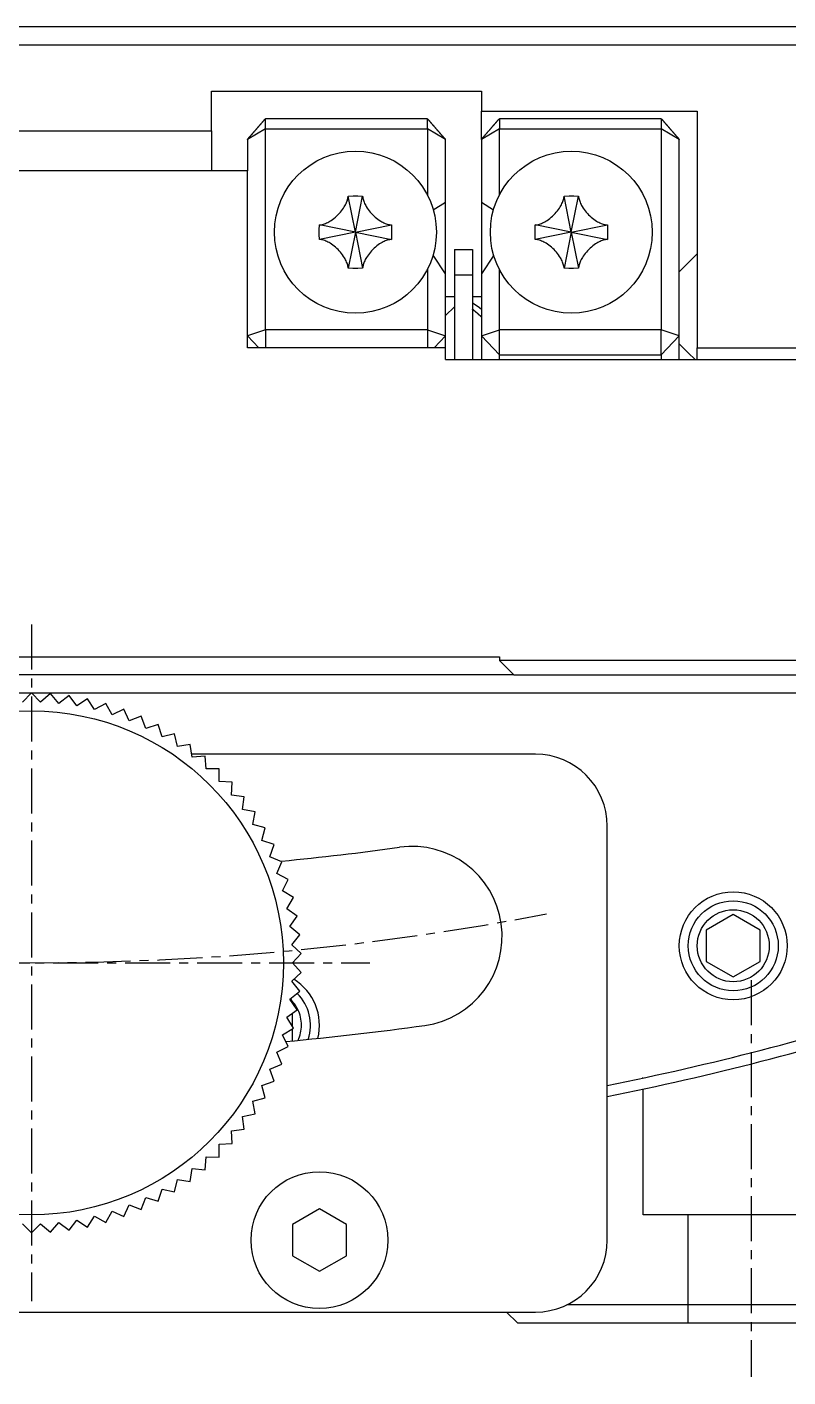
# Model space of a CAD drawing. Extents: x 52 to 451, y 54 to 360.
# Drawn here: x 217.11 to 238.26, y 80.66 to 118.16 of the extents above; entities that cross this region are included whole.
import ezdxf

# ---------------------------------------------------------------- set-up
doc = ezdxf.new("R2010")
doc.units = 0
doc.linetypes.add('CENTER', pattern=[2, 1.25, -0.25, 0.25, -0.25])
doc.layers.get('0').update_dxf_attribs({"linetype": 'CONTINUOUS'})
doc.layers.add('CENTER', color=1, linetype='CENTER')

msp = doc.modelspace()

# ---------------------------------------------------------------- linework, layer by layer
at = {"color": 7, "linetype": 'CONTINUOUS'}
for p, q in [((241.53, 118.161), (192.944, 118.161)), ((192.737, 117.661), (241.737, 117.661)), ((222.237, 116.38), (229.737, 116.38)), ((222.237, 115.272), (222.237, 116.38)), ((229.737, 116.38), (229.737, 115.825)), ((228.237, 115.613), (223.737, 115.613)), ((223.737, 115.328), (223.737, 115.613)), ((228.237, 115.328), (228.237, 115.613)), ((229.737, 115.825), (235.737, 115.825)), ((229.737, 115.038), (229.737, 115.825)), ((234.737, 115.613), (230.237, 115.613)), ((230.237, 115.613), (230.237, 115.328)), ((234.737, 115.613), (234.737, 115.328)), ((235.737, 115.825), (235.737, 109.246)), ((212.237, 115.272), (222.237, 115.272)), ((222.237, 115.272), (222.237, 114.161)), ((223.737, 115.328), (223.237, 115.038)), ((223.737, 115.328), (228.237, 115.328)), ((223.737, 109.748), (223.737, 115.328)), ((228.237, 115.328), (228.237, 113.492)), ((228.737, 115.038), (228.237, 115.328)), ((230.237, 115.328), (229.737, 115.038)), ((230.237, 115.328), (234.737, 115.328)), ((230.237, 113.492), (230.237, 115.328)), ((234.737, 115.328), (234.737, 109.748)), ((235.237, 115.038), (234.737, 115.328)), ((223.237, 115.038), (223.237, 114.161)), ((228.737, 113.297), (228.737, 115.038)), ((229.737, 115.038), (229.737, 113.297)), ((235.237, 109.578), (235.237, 115.038)), ((223.237, 114.161), (211.237, 114.161)), ((223.237, 109.246), (223.237, 114.161)), ((225.978, 113.254), (225.992, 113.286)), ((225.992, 113.286), (226.003, 113.314)), ((226.003, 113.314), (226.013, 113.343)), ((226.013, 113.343), (226.021, 113.372)), ((226.021, 113.372), (226.027, 113.394)), ((226.027, 113.394), (226.031, 113.417)), ((226.031, 113.417), (226.034, 113.44)), ((226.034, 113.44), (226.037, 113.462)), ((226.037, 113.462), (226.174, 113.467)), ((226.237, 112.461), (226.037, 113.462)), ((226.174, 113.467), (226.306, 113.467)), ((226.237, 112.461), (226.437, 113.462)), ((226.306, 113.467), (226.437, 113.462)), ((226.437, 113.462), (226.44, 113.433)), ((226.44, 113.433), (226.445, 113.405)), ((226.445, 113.405), (226.452, 113.376)), ((226.452, 113.376), (226.46, 113.348)), ((226.46, 113.348), (226.469, 113.319)), ((226.469, 113.319), (226.48, 113.292)), ((226.48, 113.292), (226.493, 113.261)), ((226.493, 113.261), (226.508, 113.231)), ((228.4, 113.079), (228.737, 113.297)), ((228.737, 111.3), (228.737, 113.297)), ((229.737, 113.297), (230.074, 113.079)), ((229.737, 113.297), (229.737, 111.3)), ((231.978, 113.254), (231.992, 113.286)), ((231.992, 113.286), (232.003, 113.314)), ((232.003, 113.314), (232.013, 113.343)), ((232.013, 113.343), (232.021, 113.372)), ((232.021, 113.372), (232.027, 113.394)), ((232.027, 113.394), (232.031, 113.417)), ((232.031, 113.417), (232.034, 113.44)), ((232.034, 113.44), (232.037, 113.462)), ((232.037, 113.462), (232.174, 113.467)), ((232.237, 112.461), (232.037, 113.462)), ((232.174, 113.467), (232.306, 113.467)), ((232.237, 112.461), (232.437, 113.462)), ((232.306, 113.467), (232.437, 113.462)), ((232.437, 113.462), (232.44, 113.433)), ((232.44, 113.433), (232.445, 113.405)), ((232.445, 113.405), (232.452, 113.376)), ((232.452, 113.376), (232.46, 113.348)), ((232.46, 113.348), (232.469, 113.319)), ((232.469, 113.319), (232.48, 113.292)), ((232.48, 113.292), (232.493, 113.261)), ((232.493, 113.261), (232.508, 113.231)), ((225.68, 112.875), (225.716, 112.908)), ((225.716, 112.908), (225.752, 112.942)), ((225.752, 112.942), (225.786, 112.977)), ((225.786, 112.977), (225.819, 113.013)), ((225.819, 113.013), (225.85, 113.051)), ((225.85, 113.051), (225.878, 113.087)), ((225.878, 113.087), (225.904, 113.125)), ((225.904, 113.125), (225.929, 113.163)), ((225.929, 113.163), (225.946, 113.193)), ((225.946, 113.193), (225.963, 113.223)), ((225.963, 113.223), (225.978, 113.254)), ((226.508, 113.231), (226.524, 113.201)), ((226.524, 113.201), (226.54, 113.171)), ((226.54, 113.171), (226.565, 113.132)), ((226.565, 113.132), (226.592, 113.093)), ((226.592, 113.093), (226.62, 113.056)), ((226.62, 113.056), (226.651, 113.018)), ((226.651, 113.018), (226.684, 112.982)), ((226.684, 112.982), (226.718, 112.946)), ((226.718, 112.946), (226.753, 112.912)), ((226.753, 112.912), (226.79, 112.879)), ((231.68, 112.875), (231.716, 112.908)), ((231.716, 112.908), (231.752, 112.942)), ((231.752, 112.942), (231.786, 112.977)), ((231.786, 112.977), (231.819, 113.013)), ((231.819, 113.013), (231.85, 113.051)), ((231.85, 113.051), (231.878, 113.087)), ((231.878, 113.087), (231.904, 113.125)), ((231.904, 113.125), (231.929, 113.163)), ((231.929, 113.163), (231.946, 113.193)), ((231.946, 113.193), (231.963, 113.223)), ((231.963, 113.223), (231.978, 113.254)), ((232.508, 113.231), (232.524, 113.201)), ((232.524, 113.201), (232.54, 113.171)), ((232.54, 113.171), (232.565, 113.132)), ((232.565, 113.132), (232.592, 113.093)), ((232.592, 113.093), (232.62, 113.056)), ((232.62, 113.056), (232.651, 113.018)), ((232.651, 113.018), (232.684, 112.982)), ((232.684, 112.982), (232.718, 112.946)), ((232.718, 112.946), (232.753, 112.912)), ((232.753, 112.912), (232.79, 112.879)), ((225.231, 112.529), (225.236, 112.661)), ((225.231, 112.398), (225.231, 112.529)), ((225.236, 112.661), (225.264, 112.664)), ((226.237, 112.461), (225.236, 112.661)), ((225.264, 112.664), (225.293, 112.669)), ((225.293, 112.669), (225.322, 112.676)), ((225.322, 112.676), (225.35, 112.684)), ((225.35, 112.684), (225.378, 112.693)), ((225.378, 112.693), (225.406, 112.704)), ((225.406, 112.704), (225.437, 112.717)), ((225.437, 112.717), (225.467, 112.731)), ((225.467, 112.731), (225.497, 112.747)), ((225.497, 112.747), (225.527, 112.764)), ((225.527, 112.764), (225.566, 112.789)), ((225.566, 112.789), (225.604, 112.816)), ((225.604, 112.816), (225.642, 112.844)), ((225.642, 112.844), (225.68, 112.875)), ((226.237, 112.461), (227.238, 112.661)), ((226.79, 112.879), (226.827, 112.848)), ((226.827, 112.848), (226.864, 112.82)), ((226.864, 112.82), (226.901, 112.794)), ((226.901, 112.794), (226.939, 112.769)), ((226.939, 112.769), (226.969, 112.752)), ((226.969, 112.752), (227, 112.735)), ((227, 112.735), (227.031, 112.72)), ((227.031, 112.72), (227.062, 112.706)), ((227.062, 112.706), (227.091, 112.695)), ((227.091, 112.695), (227.119, 112.685)), ((227.119, 112.685), (227.148, 112.677)), ((227.148, 112.677), (227.171, 112.671)), ((227.171, 112.671), (227.193, 112.667)), ((227.193, 112.667), (227.216, 112.663)), ((227.216, 112.663), (227.238, 112.661)), ((227.238, 112.661), (227.243, 112.524)), ((227.243, 112.524), (227.243, 112.392)), ((231.231, 112.529), (231.236, 112.661)), ((231.231, 112.398), (231.231, 112.529)), ((231.236, 112.661), (231.264, 112.664)), ((232.237, 112.461), (231.236, 112.661)), ((231.264, 112.664), (231.293, 112.669)), ((231.293, 112.669), (231.322, 112.676)), ((231.322, 112.676), (231.35, 112.684)), ((231.35, 112.684), (231.378, 112.693)), ((231.378, 112.693), (231.406, 112.704)), ((231.406, 112.704), (231.437, 112.717)), ((231.437, 112.717), (231.467, 112.731)), ((231.467, 112.731), (231.497, 112.747)), ((231.497, 112.747), (231.527, 112.764)), ((231.527, 112.764), (231.566, 112.789)), ((231.566, 112.789), (231.604, 112.816)), ((231.604, 112.816), (231.642, 112.844)), ((231.642, 112.844), (231.68, 112.875)), ((232.237, 112.461), (233.238, 112.661)), ((232.79, 112.879), (232.827, 112.848)), ((232.827, 112.848), (232.864, 112.82)), ((232.864, 112.82), (232.901, 112.794)), ((232.901, 112.794), (232.939, 112.769)), ((232.939, 112.769), (232.969, 112.752)), ((232.969, 112.752), (233, 112.735)), ((233, 112.735), (233.031, 112.72)), ((233.031, 112.72), (233.062, 112.706)), ((233.062, 112.706), (233.091, 112.695)), ((233.091, 112.695), (233.119, 112.685)), ((233.119, 112.685), (233.148, 112.677)), ((233.148, 112.677), (233.171, 112.671)), ((233.171, 112.671), (233.193, 112.667)), ((233.193, 112.667), (233.216, 112.663)), ((233.216, 112.663), (233.238, 112.661)), ((233.238, 112.661), (233.243, 112.524)), ((233.243, 112.524), (233.243, 112.392)), ((225.236, 112.261), (225.231, 112.398)), ((226.237, 112.461), (225.236, 112.261)), ((225.258, 112.258), (225.236, 112.261)), ((225.281, 112.255), (225.258, 112.258)), ((225.304, 112.25), (225.281, 112.255)), ((225.326, 112.245), (225.304, 112.25)), ((225.355, 112.237), (225.326, 112.245)), ((225.384, 112.227), (225.355, 112.237)), ((225.412, 112.216), (225.384, 112.227)), ((225.443, 112.202), (225.412, 112.216)), ((225.474, 112.187), (225.443, 112.202)), ((225.505, 112.17), (225.474, 112.187)), ((225.535, 112.152), (225.505, 112.17)), ((225.573, 112.128), (225.535, 112.152)), ((226.237, 112.461), (226.037, 111.46)), ((226.237, 112.461), (226.437, 111.46)), ((226.237, 112.461), (227.238, 112.261)), ((226.908, 112.133), (226.87, 112.106)), ((226.947, 112.157), (226.908, 112.133)), ((226.977, 112.174), (226.947, 112.157)), ((227.007, 112.19), (226.977, 112.174)), ((227.037, 112.205), (227.007, 112.19)), ((227.068, 112.218), (227.037, 112.205)), ((227.096, 112.229), (227.068, 112.218)), ((227.124, 112.238), (227.096, 112.229)), ((227.152, 112.246), (227.124, 112.238)), ((227.181, 112.253), (227.152, 112.246)), ((227.21, 112.257), (227.181, 112.253)), ((227.238, 112.261), (227.21, 112.257)), ((227.243, 112.392), (227.238, 112.261)), ((231.236, 112.261), (231.231, 112.398)), ((232.237, 112.461), (231.236, 112.261)), ((231.258, 112.258), (231.236, 112.261)), ((231.281, 112.255), (231.258, 112.258)), ((231.304, 112.25), (231.281, 112.255)), ((231.326, 112.245), (231.304, 112.25)), ((231.355, 112.237), (231.326, 112.245)), ((231.384, 112.227), (231.355, 112.237)), ((231.412, 112.216), (231.384, 112.227)), ((231.443, 112.202), (231.412, 112.216)), ((231.474, 112.187), (231.443, 112.202)), ((231.505, 112.17), (231.474, 112.187)), ((231.535, 112.152), (231.505, 112.17)), ((231.573, 112.128), (231.535, 112.152)), ((232.237, 112.461), (232.037, 111.46)), ((232.237, 112.461), (232.437, 111.46)), ((232.237, 112.461), (233.238, 112.261)), ((232.908, 112.133), (232.87, 112.106)), ((232.947, 112.157), (232.908, 112.133)), ((232.977, 112.174), (232.947, 112.157)), ((233.007, 112.19), (232.977, 112.174)), ((233.037, 112.205), (233.007, 112.19)), ((233.068, 112.218), (233.037, 112.205)), ((233.096, 112.229), (233.068, 112.218)), ((233.124, 112.238), (233.096, 112.229)), ((233.152, 112.246), (233.124, 112.238)), ((233.181, 112.253), (233.152, 112.246)), ((233.21, 112.257), (233.181, 112.253)), ((233.238, 112.261), (233.21, 112.257)), ((233.243, 112.392), (233.238, 112.261)), ((225.611, 112.101), (225.573, 112.128)), ((225.647, 112.074), (225.611, 112.101)), ((225.685, 112.042), (225.647, 112.074)), ((225.721, 112.01), (225.685, 112.042)), ((225.756, 111.976), (225.721, 112.01)), ((225.79, 111.94), (225.756, 111.976)), ((225.823, 111.903), (225.79, 111.94)), ((225.854, 111.866), (225.823, 111.903)), ((225.882, 111.828), (225.854, 111.866)), ((225.909, 111.79), (225.882, 111.828)), ((225.934, 111.75), (225.909, 111.79)), ((226.546, 111.759), (226.528, 111.729)), ((226.57, 111.797), (226.546, 111.759)), ((226.597, 111.834), (226.57, 111.797)), ((226.624, 111.871), (226.597, 111.834)), ((226.655, 111.908), (226.624, 111.871)), ((226.688, 111.945), (226.655, 111.908)), ((226.722, 111.98), (226.688, 111.945)), ((226.758, 112.014), (226.722, 111.98)), ((226.794, 112.047), (226.758, 112.014)), ((226.832, 112.078), (226.794, 112.047)), ((226.87, 112.106), (226.832, 112.078)), ((228.737, 111.3), (228.394, 111.824)), ((228.987, 111.976), (229.487, 111.976)), ((228.987, 111.976), (228.987, 111.269)), ((229.487, 111.976), (229.487, 111.269)), ((230.08, 111.824), (229.737, 111.3)), ((231.611, 112.101), (231.573, 112.128)), ((231.647, 112.074), (231.611, 112.101)), ((231.685, 112.042), (231.647, 112.074)), ((231.721, 112.01), (231.685, 112.042)), ((231.756, 111.976), (231.721, 112.01)), ((231.79, 111.94), (231.756, 111.976)), ((231.823, 111.903), (231.79, 111.94)), ((231.854, 111.866), (231.823, 111.903)), ((231.882, 111.828), (231.854, 111.866)), ((231.909, 111.79), (231.882, 111.828)), ((231.934, 111.75), (231.909, 111.79)), ((232.546, 111.759), (232.528, 111.729)), ((232.57, 111.797), (232.546, 111.759)), ((232.597, 111.834), (232.57, 111.797)), ((232.624, 111.871), (232.597, 111.834)), ((232.655, 111.908), (232.624, 111.871)), ((232.688, 111.945), (232.655, 111.908)), ((232.722, 111.98), (232.688, 111.945)), ((232.758, 112.014), (232.722, 111.98)), ((232.794, 112.047), (232.758, 112.014)), ((232.832, 112.078), (232.794, 112.047)), ((232.87, 112.106), (232.832, 112.078)), ((235.487, 111.612), (235.737, 111.862)), ((225.951, 111.721), (225.934, 111.75)), ((225.966, 111.691), (225.951, 111.721)), ((225.981, 111.661), (225.966, 111.691)), ((225.994, 111.63), (225.981, 111.661)), ((226.005, 111.602), (225.994, 111.63)), ((226.014, 111.574), (226.005, 111.602)), ((226.022, 111.546), (226.014, 111.574)), ((226.029, 111.517), (226.022, 111.546)), ((226.034, 111.488), (226.029, 111.517)), ((226.037, 111.46), (226.034, 111.488)), ((226.169, 111.455), (226.037, 111.46)), ((226.3, 111.454), (226.169, 111.455)), ((226.437, 111.46), (226.3, 111.454)), ((226.44, 111.482), (226.437, 111.46)), ((226.443, 111.505), (226.44, 111.482)), ((226.448, 111.527), (226.443, 111.505)), ((226.453, 111.55), (226.448, 111.527)), ((226.461, 111.579), (226.453, 111.55)), ((226.471, 111.607), (226.461, 111.579)), ((226.482, 111.636), (226.471, 111.607)), ((226.496, 111.667), (226.482, 111.636)), ((226.511, 111.698), (226.496, 111.667)), ((226.528, 111.729), (226.511, 111.698)), ((228.237, 111.43), (228.237, 109.748)), ((230.237, 109.748), (230.237, 111.43)), ((231.951, 111.721), (231.934, 111.75)), ((231.966, 111.691), (231.951, 111.721)), ((231.981, 111.661), (231.966, 111.691)), ((231.994, 111.63), (231.981, 111.661)), ((232.005, 111.602), (231.994, 111.63)), ((232.014, 111.574), (232.005, 111.602)), ((232.022, 111.546), (232.014, 111.574)), ((232.029, 111.517), (232.022, 111.546)), ((232.034, 111.488), (232.029, 111.517)), ((232.037, 111.46), (232.034, 111.488)), ((232.169, 111.455), (232.037, 111.46)), ((232.3, 111.454), (232.169, 111.455)), ((232.437, 111.46), (232.3, 111.454)), ((232.44, 111.482), (232.437, 111.46)), ((232.443, 111.505), (232.44, 111.482)), ((232.448, 111.527), (232.443, 111.505)), ((232.453, 111.55), (232.448, 111.527)), ((232.461, 111.579), (232.453, 111.55)), ((232.471, 111.607), (232.461, 111.579)), ((232.482, 111.636), (232.471, 111.607)), ((232.496, 111.667), (232.482, 111.636)), ((232.511, 111.698), (232.496, 111.667)), ((232.528, 111.729), (232.511, 111.698)), ((235.237, 111.362), (235.487, 111.612)), ((228.737, 109.578), (228.737, 111.3)), ((228.987, 111.269), (228.987, 108.92)), ((229.487, 111.269), (229.487, 108.92)), ((229.737, 111.3), (229.737, 109.578)), ((228.987, 110.661), (228.737, 110.661)), ((229.737, 110.661), (229.487, 110.661)), ((228.737, 110.147), (228.987, 110.388)), ((229.487, 110.501), (229.589, 110.435)), ((229.589, 110.435), (229.684, 110.365)), ((229.684, 110.365), (229.737, 110.321)), ((223.737, 109.748), (223.237, 109.578)), ((223.552, 109.246), (223.237, 109.578)), ((228.237, 109.748), (223.737, 109.748)), ((223.737, 109.748), (223.737, 109.246)), ((228.237, 109.748), (228.237, 109.246)), ((228.237, 109.748), (228.737, 109.578)), ((228.737, 109.578), (228.422, 109.246)), ((228.737, 109.246), (228.737, 109.578)), ((229.737, 109.578), (230.237, 109.748)), ((230.237, 109.05), (229.737, 109.578)), ((229.737, 109.578), (229.737, 108.92)), ((234.737, 109.748), (230.237, 109.748)), ((230.237, 109.05), (230.237, 109.748)), ((234.737, 109.05), (234.737, 109.748)), ((235.237, 109.578), (234.737, 109.748)), ((235.237, 109.578), (234.737, 109.05)), ((235.237, 108.92), (235.237, 109.578)), ((228.737, 109.246), (223.237, 109.246)), ((228.737, 108.92), (228.737, 109.246)), ((235.487, 109.112), (235.237, 109.362)), ((235.737, 109.246), (241.737, 109.246)), ((235.737, 108.92), (235.737, 109.246)), ((228.737, 108.92), (241.737, 108.92)), ((230.237, 109.05), (234.737, 109.05)), ((230.237, 108.92), (230.237, 109.05)), ((234.737, 109.05), (234.737, 108.92)), ((235.679, 108.92), (235.487, 109.112)), ((235.649, 108.92), (235.664, 108.935)), ((204.237, 100.661), (230.237, 100.661)), ((230.237, 100.661), (230.237, 100.561)), ((241.737, 100.561), (230.237, 100.561)), ((230.237, 100.561), (230.637, 100.161)), ((230.637, 100.161), (203.837, 100.161)), ((230.637, 100.161), (241.571, 100.161)), ((192.737, 99.661), (217.237, 99.661)), ((217.237, 99.661), (216.984, 99.408)), ((217.237, 99.661), (241.737, 99.661)), ((217.49, 99.408), (217.237, 99.661)), ((217.76, 99.643), (217.49, 99.408)), ((217.995, 99.372), (217.76, 99.643)), ((218.281, 99.588), (217.995, 99.372)), ((218.496, 99.302), (218.281, 99.588)), ((218.796, 99.497), (218.496, 99.302)), ((218.991, 99.197), (218.796, 99.497)), ((219.304, 99.37), (218.991, 99.197)), ((219.478, 99.057), (219.304, 99.37)), ((219.802, 99.209), (219.478, 99.057)), ((219.953, 98.884), (219.802, 99.209)), ((220.288, 99.012), (219.953, 98.884)), ((220.416, 98.678), (220.288, 99.012)), ((220.758, 98.783), (220.416, 98.678)), ((220.863, 98.441), (220.758, 98.783)), ((221.211, 98.521), (220.863, 98.441)), ((221.292, 98.172), (221.211, 98.521)), ((221.645, 98.228), (221.292, 98.172)), ((221.701, 97.875), (221.645, 98.228)), ((231.237, 97.961), (221.688, 97.961)), ((222.058, 97.906), (221.701, 97.875)), ((222.089, 97.55), (222.058, 97.906)), ((222.447, 97.556), (222.089, 97.55)), ((222.453, 97.198), (222.447, 97.556)), ((222.811, 97.179), (222.453, 97.198)), ((222.792, 96.822), (222.811, 97.179)), ((223.147, 96.778), (222.792, 96.822)), ((223.104, 96.423), (223.147, 96.778)), ((223.455, 96.355), (223.104, 96.423)), ((223.387, 96.003), (223.455, 96.355)), ((223.732, 95.911), (223.387, 96.003)), ((223.64, 95.565), (223.732, 95.911)), ((233.237, 84.461), (233.237, 95.961)), ((223.978, 95.449), (223.64, 95.565)), ((223.861, 95.11), (223.978, 95.449)), ((224.191, 94.97), (223.861, 95.11)), ((224.051, 94.641), (224.191, 94.97)), ((224.37, 94.478), (224.051, 94.641)), ((224.208, 94.16), (224.37, 94.478)), ((224.514, 93.975), (224.208, 94.16)), ((224.33, 93.668), (224.514, 93.975)), ((224.623, 93.463), (224.33, 93.668)), ((224.418, 93.17), (224.623, 93.463)), ((236.737, 93.504), (235.987, 93.071)), ((237.487, 93.071), (236.737, 93.504)), ((224.696, 92.945), (224.418, 93.17)), ((235.987, 93.071), (235.987, 92.205)), ((237.487, 92.205), (237.487, 93.071)), ((224.471, 92.667), (224.696, 92.945)), ((224.732, 92.423), (224.471, 92.667)), ((224.488, 92.161), (224.732, 92.423)), ((224.471, 91.655), (224.732, 91.899)), ((224.732, 91.899), (224.488, 92.161)), ((235.987, 92.205), (236.737, 91.772)), ((236.737, 91.772), (237.487, 92.205)), ((224.696, 91.377), (224.471, 91.655)), ((224.418, 91.152), (224.696, 91.377)), ((224.623, 90.858), (224.418, 91.152)), ((224.33, 90.653), (224.623, 90.858)), ((224.487, 90.392), (224.487, 90.763)), ((224.514, 90.346), (224.33, 90.653)), ((224.208, 90.162), (224.514, 90.346)), ((224.37, 89.843), (224.208, 90.162)), ((224.487, 89.999), (224.487, 90.33)), ((224.051, 89.681), (224.37, 89.843)), ((224.191, 89.351), (224.051, 89.681)), ((224.481, 89.996), (224.487, 89.999)), ((223.861, 89.211), (224.191, 89.351)), ((223.978, 88.873), (223.861, 89.211)), ((234.22, 88.966), (234.221, 88.977)), ((223.64, 88.757), (223.978, 88.873)), ((223.732, 88.411), (223.64, 88.757)), ((223.387, 88.318), (223.732, 88.411)), ((223.455, 87.967), (223.387, 88.318)), ((223.104, 87.899), (223.455, 87.967)), ((223.147, 87.543), (223.104, 87.899)), ((222.792, 87.5), (223.147, 87.543)), ((222.811, 87.142), (222.792, 87.5)), ((222.447, 86.766), (222.453, 87.124)), ((222.453, 87.124), (222.811, 87.142)), ((222.058, 86.416), (222.089, 86.772)), ((222.089, 86.772), (222.447, 86.766)), ((221.645, 86.093), (221.701, 86.447)), ((221.701, 86.447), (222.058, 86.416)), ((220.758, 85.539), (220.863, 85.881)), ((220.863, 85.881), (221.211, 85.8)), ((221.211, 85.8), (221.292, 86.149)), ((221.292, 86.149), (221.645, 86.093)), ((220.288, 85.309), (220.416, 85.643)), ((220.416, 85.643), (220.758, 85.539)), ((219.304, 84.951), (219.478, 85.264)), ((219.478, 85.264), (219.802, 85.113)), ((219.802, 85.113), (219.953, 85.438)), ((219.953, 85.438), (220.288, 85.309)), ((225.237, 85.327), (224.487, 84.894)), ((225.987, 84.894), (225.237, 85.327)), ((216.984, 84.914), (217.237, 84.661)), ((217.237, 84.661), (217.49, 84.914)), ((217.49, 84.914), (217.76, 84.679)), ((217.76, 84.679), (217.995, 84.949)), ((217.995, 84.949), (218.281, 84.734)), ((218.281, 84.734), (218.496, 85.02)), ((218.496, 85.02), (218.796, 84.825)), ((218.796, 84.825), (218.991, 85.125)), ((218.991, 85.125), (219.304, 84.951)), ((224.487, 84.894), (224.487, 84.028)), ((225.987, 84.028), (225.987, 84.894)), ((224.487, 84.028), (225.237, 83.595)), ((225.237, 83.595), (225.987, 84.028)), ((241.737, 82.661), (232.109, 82.661)), ((203.237, 82.461), (231.237, 82.461)), ((230.737, 82.161), (230.437, 82.461)), ((230.737, 82.161), (241.737, 82.161))]:
    msp.add_line(p, q, dxfattribs=at)
at = {"color": 3, "linetype": 'CONTINUOUS'}
for p, q in [((229.487, 111.269), (228.987, 111.269)), ((234.237, 85.161), (234.237, 88.658)), ((240.237, 85.161), (234.237, 85.161)), ((235.487, 82.161), (235.487, 85.161))]:
    msp.add_line(p, q, dxfattribs=at)
at = {"color": 7, "linetype": 'CONTINUOUS'}
for points in [[(223.237, 115.038, 0), (223.241, 115.043, 0), (223.245, 115.047, 0), (223.249, 115.052, 0), (223.253, 115.056, 0), (223.257, 115.061, 0), (223.26, 115.065, 0), (223.264, 115.07, 0), (223.268, 115.074, 0), (223.272, 115.079, 0), (223.276, 115.083, 0), (223.28, 115.088, 0), (223.284, 115.092, 0), (223.288, 115.097, 0), (223.292, 115.101, 0), (223.296, 115.106, 0), (223.3, 115.11, 0), (223.304, 115.115, 0), (223.307, 115.119, 0), (223.311, 115.124, 0), (223.315, 115.128, 0), (223.319, 115.133, 0), (223.323, 115.137, 0), (223.327, 115.142, 0), (223.331, 115.146, 0), (223.335, 115.151, 0), (223.339, 115.155, 0), (223.343, 115.16, 0), (223.347, 115.164, 0), (223.35, 115.169, 0), (223.354, 115.173, 0), (223.358, 115.178, 0), (223.362, 115.182, 0), (223.366, 115.187, 0), (223.37, 115.191, 0), (223.374, 115.196, 0), (223.378, 115.2, 0), (223.382, 115.205, 0), (223.386, 115.209, 0), (223.39, 115.214, 0), (223.394, 115.218, 0), (223.397, 115.223, 0), (223.401, 115.227, 0), (223.405, 115.232, 0), (223.409, 115.236, 0), (223.413, 115.241, 0), (223.417, 115.245, 0), (223.421, 115.25, 0), (223.425, 115.254, 0), (223.429, 115.259, 0), (223.433, 115.263, 0), (223.437, 115.268, 0), (223.44, 115.272, 0), (223.444, 115.277, 0), (223.448, 115.281, 0), (223.452, 115.286, 0), (223.456, 115.29, 0), (223.46, 115.295, 0), (223.464, 115.299, 0), (223.468, 115.304, 0), (223.472, 115.308, 0), (223.476, 115.313, 0), (223.479, 115.317, 0), (223.483, 115.322, 0), (223.487, 115.326, 0), (223.491, 115.331, 0), (223.495, 115.335, 0), (223.499, 115.34, 0), (223.503, 115.344, 0), (223.507, 115.349, 0), (223.511, 115.353, 0), (223.515, 115.358, 0), (223.519, 115.362, 0), (223.522, 115.367, 0), (223.526, 115.371, 0), (223.53, 115.376, 0), (223.534, 115.38, 0), (223.538, 115.385, 0), (223.542, 115.389, 0), (223.546, 115.394, 0), (223.55, 115.398, 0), (223.554, 115.403, 0), (223.558, 115.407, 0), (223.562, 115.412, 0), (223.565, 115.416, 0), (223.569, 115.421, 0), (223.573, 115.425, 0), (223.577, 115.43, 0), (223.581, 115.434, 0), (223.585, 115.439, 0), (223.589, 115.443, 0), (223.593, 115.447, 0), (223.597, 115.452, 0), (223.601, 115.456, 0), (223.604, 115.461, 0), (223.608, 115.465, 0), (223.612, 115.47, 0), (223.616, 115.474, 0), (223.62, 115.479, 0), (223.624, 115.483, 0), (223.628, 115.488, 0), (223.632, 115.492, 0), (223.636, 115.497, 0), (223.64, 115.501, 0), (223.643, 115.506, 0), (223.647, 115.51, 0), (223.651, 115.515, 0), (223.655, 115.519, 0), (223.659, 115.524, 0), (223.663, 115.528, 0), (223.667, 115.533, 0), (223.671, 115.537, 0), (223.675, 115.542, 0), (223.679, 115.546, 0), (223.682, 115.551, 0), (223.686, 115.555, 0), (223.69, 115.56, 0), (223.694, 115.564, 0), (223.698, 115.569, 0), (223.702, 115.573, 0), (223.706, 115.578, 0), (223.71, 115.582, 0), (223.714, 115.587, 0), (223.717, 115.591, 0), (223.721, 115.596, 0), (223.725, 115.6, 0), (223.729, 115.605, 0), (223.733, 115.609, 0), (223.737, 115.613, 0)], [(228.237, 115.613, 0), (228.241, 115.609, 0), (228.245, 115.605, 0), (228.249, 115.6, 0), (228.253, 115.596, 0), (228.257, 115.591, 0), (228.261, 115.587, 0), (228.264, 115.582, 0), (228.268, 115.578, 0), (228.272, 115.573, 0), (228.276, 115.569, 0), (228.28, 115.564, 0), (228.284, 115.56, 0), (228.288, 115.555, 0), (228.292, 115.551, 0), (228.296, 115.546, 0), (228.3, 115.542, 0), (228.303, 115.537, 0), (228.307, 115.533, 0), (228.311, 115.528, 0), (228.315, 115.524, 0), (228.319, 115.519, 0), (228.323, 115.515, 0), (228.327, 115.51, 0), (228.331, 115.506, 0), (228.335, 115.501, 0), (228.338, 115.497, 0), (228.342, 115.492, 0), (228.346, 115.488, 0), (228.35, 115.483, 0), (228.354, 115.479, 0), (228.358, 115.474, 0), (228.362, 115.47, 0), (228.366, 115.465, 0), (228.37, 115.461, 0), (228.374, 115.456, 0), (228.378, 115.452, 0), (228.381, 115.447, 0), (228.385, 115.443, 0), (228.389, 115.439, 0), (228.393, 115.434, 0), (228.397, 115.43, 0), (228.401, 115.425, 0), (228.405, 115.421, 0), (228.409, 115.416, 0), (228.413, 115.412, 0), (228.417, 115.407, 0), (228.42, 115.403, 0), (228.424, 115.398, 0), (228.428, 115.394, 0), (228.432, 115.389, 0), (228.436, 115.385, 0), (228.44, 115.38, 0), (228.444, 115.376, 0), (228.448, 115.371, 0), (228.452, 115.367, 0), (228.456, 115.362, 0), (228.459, 115.358, 0), (228.463, 115.353, 0), (228.467, 115.349, 0), (228.471, 115.344, 0), (228.475, 115.34, 0), (228.479, 115.335, 0), (228.483, 115.331, 0), (228.487, 115.326, 0), (228.491, 115.322, 0), (228.495, 115.317, 0), (228.499, 115.313, 0), (228.502, 115.308, 0), (228.506, 115.304, 0), (228.51, 115.299, 0), (228.514, 115.295, 0), (228.518, 115.29, 0), (228.522, 115.286, 0), (228.526, 115.281, 0), (228.53, 115.277, 0), (228.534, 115.272, 0), (228.538, 115.268, 0), (228.542, 115.263, 0), (228.545, 115.259, 0), (228.549, 115.254, 0), (228.553, 115.25, 0), (228.557, 115.245, 0), (228.561, 115.241, 0), (228.565, 115.236, 0), (228.569, 115.232, 0), (228.573, 115.227, 0), (228.577, 115.223, 0), (228.581, 115.218, 0), (228.585, 115.214, 0), (228.588, 115.209, 0), (228.592, 115.205, 0), (228.596, 115.2, 0), (228.6, 115.196, 0), (228.604, 115.191, 0), (228.608, 115.187, 0), (228.612, 115.182, 0), (228.616, 115.178, 0), (228.62, 115.173, 0), (228.624, 115.169, 0), (228.628, 115.164, 0), (228.631, 115.16, 0), (228.635, 115.155, 0), (228.639, 115.151, 0), (228.643, 115.146, 0), (228.647, 115.142, 0), (228.651, 115.137, 0), (228.655, 115.133, 0), (228.659, 115.128, 0), (228.663, 115.124, 0), (228.667, 115.119, 0), (228.671, 115.115, 0), (228.675, 115.11, 0), (228.678, 115.106, 0), (228.682, 115.101, 0), (228.686, 115.097, 0), (228.69, 115.092, 0), (228.694, 115.088, 0), (228.698, 115.083, 0), (228.702, 115.079, 0), (228.706, 115.074, 0), (228.71, 115.07, 0), (228.714, 115.065, 0), (228.718, 115.061, 0), (228.721, 115.056, 0), (228.725, 115.052, 0), (228.729, 115.047, 0), (228.733, 115.043, 0), (228.737, 115.038, 0)], [(229.737, 115.038, 0), (229.741, 115.043, 0), (229.745, 115.047, 0), (229.749, 115.052, 0), (229.753, 115.056, 0), (229.757, 115.061, 0), (229.76, 115.065, 0), (229.764, 115.07, 0), (229.768, 115.074, 0), (229.772, 115.079, 0), (229.776, 115.083, 0), (229.78, 115.088, 0), (229.784, 115.092, 0), (229.788, 115.097, 0), (229.792, 115.101, 0), (229.796, 115.106, 0), (229.8, 115.11, 0), (229.804, 115.115, 0), (229.807, 115.119, 0), (229.811, 115.124, 0), (229.815, 115.128, 0), (229.819, 115.133, 0), (229.823, 115.137, 0), (229.827, 115.142, 0), (229.831, 115.146, 0), (229.835, 115.151, 0), (229.839, 115.155, 0), (229.843, 115.16, 0), (229.847, 115.164, 0), (229.85, 115.169, 0), (229.854, 115.173, 0), (229.858, 115.178, 0), (229.862, 115.182, 0), (229.866, 115.187, 0), (229.87, 115.191, 0), (229.874, 115.196, 0), (229.878, 115.2, 0), (229.882, 115.205, 0), (229.886, 115.209, 0), (229.89, 115.214, 0), (229.894, 115.218, 0), (229.897, 115.223, 0), (229.901, 115.227, 0), (229.905, 115.232, 0), (229.909, 115.236, 0), (229.913, 115.241, 0), (229.917, 115.245, 0), (229.921, 115.25, 0), (229.925, 115.254, 0), (229.929, 115.259, 0), (229.933, 115.263, 0), (229.937, 115.268, 0), (229.94, 115.272, 0), (229.944, 115.277, 0), (229.948, 115.281, 0), (229.952, 115.286, 0), (229.956, 115.29, 0), (229.96, 115.295, 0), (229.964, 115.299, 0), (229.968, 115.304, 0), (229.972, 115.308, 0), (229.976, 115.313, 0), (229.979, 115.317, 0), (229.983, 115.322, 0), (229.987, 115.326, 0), (229.991, 115.331, 0), (229.995, 115.335, 0), (229.999, 115.34, 0), (230.003, 115.344, 0), (230.007, 115.349, 0), (230.011, 115.353, 0), (230.015, 115.358, 0), (230.019, 115.362, 0), (230.022, 115.367, 0), (230.026, 115.371, 0), (230.03, 115.376, 0), (230.034, 115.38, 0), (230.038, 115.385, 0), (230.042, 115.389, 0), (230.046, 115.394, 0), (230.05, 115.398, 0), (230.054, 115.403, 0), (230.058, 115.407, 0), (230.062, 115.412, 0), (230.065, 115.416, 0), (230.069, 115.421, 0), (230.073, 115.425, 0), (230.077, 115.43, 0), (230.081, 115.434, 0), (230.085, 115.439, 0), (230.089, 115.443, 0), (230.093, 115.447, 0), (230.097, 115.452, 0), (230.101, 115.456, 0), (230.104, 115.461, 0), (230.108, 115.465, 0), (230.112, 115.47, 0), (230.116, 115.474, 0), (230.12, 115.479, 0), (230.124, 115.483, 0), (230.128, 115.488, 0), (230.132, 115.492, 0), (230.136, 115.497, 0), (230.14, 115.501, 0), (230.143, 115.506, 0), (230.147, 115.51, 0), (230.151, 115.515, 0), (230.155, 115.519, 0), (230.159, 115.524, 0), (230.163, 115.528, 0), (230.167, 115.533, 0), (230.171, 115.537, 0), (230.175, 115.542, 0), (230.179, 115.546, 0), (230.182, 115.551, 0), (230.186, 115.555, 0), (230.19, 115.56, 0), (230.194, 115.564, 0), (230.198, 115.569, 0), (230.202, 115.573, 0), (230.206, 115.578, 0), (230.21, 115.582, 0), (230.214, 115.587, 0), (230.217, 115.591, 0), (230.221, 115.596, 0), (230.225, 115.6, 0), (230.229, 115.605, 0), (230.233, 115.609, 0), (230.237, 115.613, 0)], [(234.737, 115.613, 0), (234.741, 115.609, 0), (234.745, 115.605, 0), (234.749, 115.6, 0), (234.753, 115.596, 0), (234.757, 115.591, 0), (234.761, 115.587, 0), (234.764, 115.582, 0), (234.768, 115.578, 0), (234.772, 115.573, 0), (234.776, 115.569, 0), (234.78, 115.564, 0), (234.784, 115.56, 0), (234.788, 115.555, 0), (234.792, 115.551, 0), (234.796, 115.546, 0), (234.8, 115.542, 0), (234.803, 115.537, 0), (234.807, 115.533, 0), (234.811, 115.528, 0), (234.815, 115.524, 0), (234.819, 115.519, 0), (234.823, 115.515, 0), (234.827, 115.51, 0), (234.831, 115.506, 0), (234.835, 115.501, 0), (234.838, 115.497, 0), (234.842, 115.492, 0), (234.846, 115.488, 0), (234.85, 115.483, 0), (234.854, 115.479, 0), (234.858, 115.474, 0), (234.862, 115.47, 0), (234.866, 115.465, 0), (234.87, 115.461, 0), (234.874, 115.456, 0), (234.878, 115.452, 0), (234.881, 115.447, 0), (234.885, 115.443, 0), (234.889, 115.439, 0), (234.893, 115.434, 0), (234.897, 115.43, 0), (234.901, 115.425, 0), (234.905, 115.421, 0), (234.909, 115.416, 0), (234.913, 115.412, 0), (234.917, 115.407, 0), (234.92, 115.403, 0), (234.924, 115.398, 0), (234.928, 115.394, 0), (234.932, 115.389, 0), (234.936, 115.385, 0), (234.94, 115.38, 0), (234.944, 115.376, 0), (234.948, 115.371, 0), (234.952, 115.367, 0), (234.956, 115.362, 0), (234.959, 115.358, 0), (234.963, 115.353, 0), (234.967, 115.349, 0), (234.971, 115.344, 0), (234.975, 115.34, 0), (234.979, 115.335, 0), (234.983, 115.331, 0), (234.987, 115.326, 0), (234.991, 115.322, 0), (234.995, 115.317, 0), (234.999, 115.313, 0), (235.002, 115.308, 0), (235.006, 115.304, 0), (235.01, 115.299, 0), (235.014, 115.295, 0), (235.018, 115.29, 0), (235.022, 115.286, 0), (235.026, 115.281, 0), (235.03, 115.277, 0), (235.034, 115.272, 0), (235.038, 115.268, 0), (235.042, 115.263, 0), (235.045, 115.259, 0), (235.049, 115.254, 0), (235.053, 115.25, 0), (235.057, 115.245, 0), (235.061, 115.241, 0), (235.065, 115.236, 0), (235.069, 115.232, 0), (235.073, 115.227, 0), (235.077, 115.223, 0), (235.081, 115.218, 0), (235.085, 115.214, 0), (235.088, 115.209, 0), (235.092, 115.205, 0), (235.096, 115.2, 0), (235.1, 115.196, 0), (235.104, 115.191, 0), (235.108, 115.187, 0), (235.112, 115.182, 0), (235.116, 115.178, 0), (235.12, 115.173, 0), (235.124, 115.169, 0), (235.128, 115.164, 0), (235.131, 115.16, 0), (235.135, 115.155, 0), (235.139, 115.151, 0), (235.143, 115.146, 0), (235.147, 115.142, 0), (235.151, 115.137, 0), (235.155, 115.133, 0), (235.159, 115.128, 0), (235.163, 115.124, 0), (235.167, 115.119, 0), (235.171, 115.115, 0), (235.175, 115.11, 0), (235.178, 115.106, 0), (235.182, 115.101, 0), (235.186, 115.097, 0), (235.19, 115.092, 0), (235.194, 115.088, 0), (235.198, 115.083, 0), (235.202, 115.079, 0), (235.206, 115.074, 0), (235.21, 115.07, 0), (235.214, 115.065, 0), (235.218, 115.061, 0), (235.221, 115.056, 0), (235.225, 115.052, 0), (235.229, 115.047, 0), (235.233, 115.043, 0), (235.237, 115.038, 0)]]:
    msp.add_polyline3d(points, dxfattribs=at)
at = {"color": 3, "linetype": 'CONTINUOUS'}
msp.add_polyline3d([(229.737, 110.107, 0), (229.735, 110.109, 0), (229.733, 110.111, 0), (229.731, 110.113, 0), (229.729, 110.114, 0), (229.727, 110.116, 0), (229.725, 110.118, 0), (229.723, 110.12, 0), (229.721, 110.122, 0), (229.719, 110.124, 0), (229.717, 110.126, 0), (229.715, 110.128, 0), (229.713, 110.129, 0), (229.711, 110.131, 0), (229.709, 110.133, 0), (229.707, 110.135, 0), (229.705, 110.137, 0), (229.703, 110.139, 0), (229.701, 110.141, 0), (229.699, 110.142, 0), (229.697, 110.144, 0), (229.694, 110.146, 0), (229.692, 110.148, 0), (229.69, 110.15, 0), (229.688, 110.152, 0), (229.686, 110.153, 0), (229.684, 110.155, 0), (229.682, 110.157, 0), (229.68, 110.159, 0), (229.678, 110.161, 0), (229.676, 110.162, 0), (229.674, 110.164, 0), (229.672, 110.166, 0), (229.67, 110.168, 0), (229.668, 110.17, 0), (229.666, 110.171, 0), (229.664, 110.173, 0), (229.662, 110.175, 0), (229.66, 110.177, 0), (229.658, 110.179, 0), (229.656, 110.18, 0), (229.654, 110.182, 0), (229.652, 110.184, 0), (229.65, 110.186, 0), (229.648, 110.187, 0), (229.646, 110.189, 0), (229.644, 110.191, 0), (229.642, 110.193, 0), (229.64, 110.195, 0), (229.638, 110.196, 0), (229.636, 110.198, 0), (229.634, 110.2, 0), (229.632, 110.201, 0), (229.63, 110.203, 0), (229.628, 110.205, 0), (229.626, 110.207, 0), (229.625, 110.208, 0), (229.623, 110.21, 0), (229.621, 110.212, 0), (229.619, 110.214, 0), (229.617, 110.215, 0), (229.615, 110.217, 0), (229.613, 110.219, 0), (229.611, 110.22, 0), (229.609, 110.222, 0), (229.607, 110.224, 0), (229.605, 110.225, 0), (229.603, 110.227, 0), (229.601, 110.229, 0), (229.599, 110.23, 0), (229.597, 110.232, 0), (229.595, 110.234, 0), (229.593, 110.235, 0), (229.591, 110.237, 0), (229.589, 110.239, 0), (229.587, 110.24, 0), (229.585, 110.242, 0), (229.583, 110.244, 0), (229.581, 110.245, 0), (229.579, 110.247, 0), (229.578, 110.249, 0), (229.576, 110.25, 0), (229.574, 110.252, 0), (229.572, 110.254, 0), (229.57, 110.255, 0), (229.568, 110.257, 0), (229.566, 110.258, 0), (229.564, 110.26, 0), (229.562, 110.262, 0), (229.56, 110.263, 0), (229.558, 110.265, 0), (229.556, 110.266, 0), (229.554, 110.268, 0), (229.553, 110.27, 0), (229.551, 110.271, 0), (229.549, 110.273, 0), (229.547, 110.274, 0), (229.545, 110.276, 0), (229.543, 110.277, 0), (229.541, 110.279, 0), (229.539, 110.28, 0), (229.537, 110.282, 0), (229.535, 110.284, 0), (229.534, 110.285, 0), (229.532, 110.287, 0), (229.53, 110.288, 0), (229.528, 110.29, 0), (229.526, 110.291, 0), (229.524, 110.293, 0), (229.522, 110.294, 0), (229.52, 110.296, 0), (229.519, 110.297, 0), (229.517, 110.299, 0), (229.515, 110.3, 0), (229.513, 110.302, 0), (229.511, 110.303, 0), (229.509, 110.305, 0), (229.507, 110.306, 0), (229.505, 110.308, 0), (229.504, 110.309, 0), (229.502, 110.311, 0), (229.5, 110.312, 0), (229.498, 110.314, 0), (229.496, 110.315, 0), (229.494, 110.317, 0), (229.493, 110.318, 0), (229.491, 110.319, 0), (229.489, 110.321, 0), (229.487, 110.322, 0)], dxfattribs=at)
at = {"color": 7, "linetype": 'CONTINUOUS'}
for centre, radius in [((226.237, 112.461), 2.25), ((232.237, 112.461), 2.25), ((217.237, 92.161), 7), ((236.737, 92.638), 1.25), ((236.737, 92.638), 1), ((225.237, 84.461), 1.9)]:
    msp.add_circle(centre, radius, dxfattribs=at)
at = {"color": 3, "linetype": 'CONTINUOUS'}
msp.add_circle((236.737, 92.638), 1.5, dxfattribs=at)
at = {"color": 7, "linetype": 'CONTINUOUS'}
for centre, radius, start, end in [((231.237, 95.961), 2, 360, 90), ((217.237, 168.161), 73.5, 275.42559, 278.00002), ((227.814, 92.9), 2.5, 278, 98), ((223.737, 90.432), 1, 25.6561, 46.5144), ((223.737, 90.432), 1.25, 341.6221, 45.0032), ((223.737, 90.432), 1, 0, 25.6561), ((217.237, 168.161), 81, 281.39261, 287.60597), ((217.237, 168.161), 78.5, 275.16105, 278.00002), ((223.737, 90.432), 1, 335.0977, 0), ((217.237, 168.161), 81.3, 281.35001, 287.53889), ((231.237, 84.461), 2, 270, 0)]:
    msp.add_arc(centre, radius, start, end, dxfattribs=at)
at = {"color": 3, "linetype": 'CONTINUOUS'}
msp.add_arc((223.737, 90.432), 1.5, 345.8275, 58.2326, dxfattribs=at)
at = {"layer": 'CENTER', "color": 1, "linetype": 'CENTER'}
for p, q in [((217.237, 101.561), (217.237, 82.761)), ((207.837, 92.161), (226.637, 92.161)), ((237.237, 91.684), (237.237, 80.659))]:
    msp.add_line(p, q, dxfattribs=at)
msp.add_arc((217.237, 168.161), 76, 259.07048, 280.85644, dxfattribs=at)

doc.saveas('drawing.dxf')
